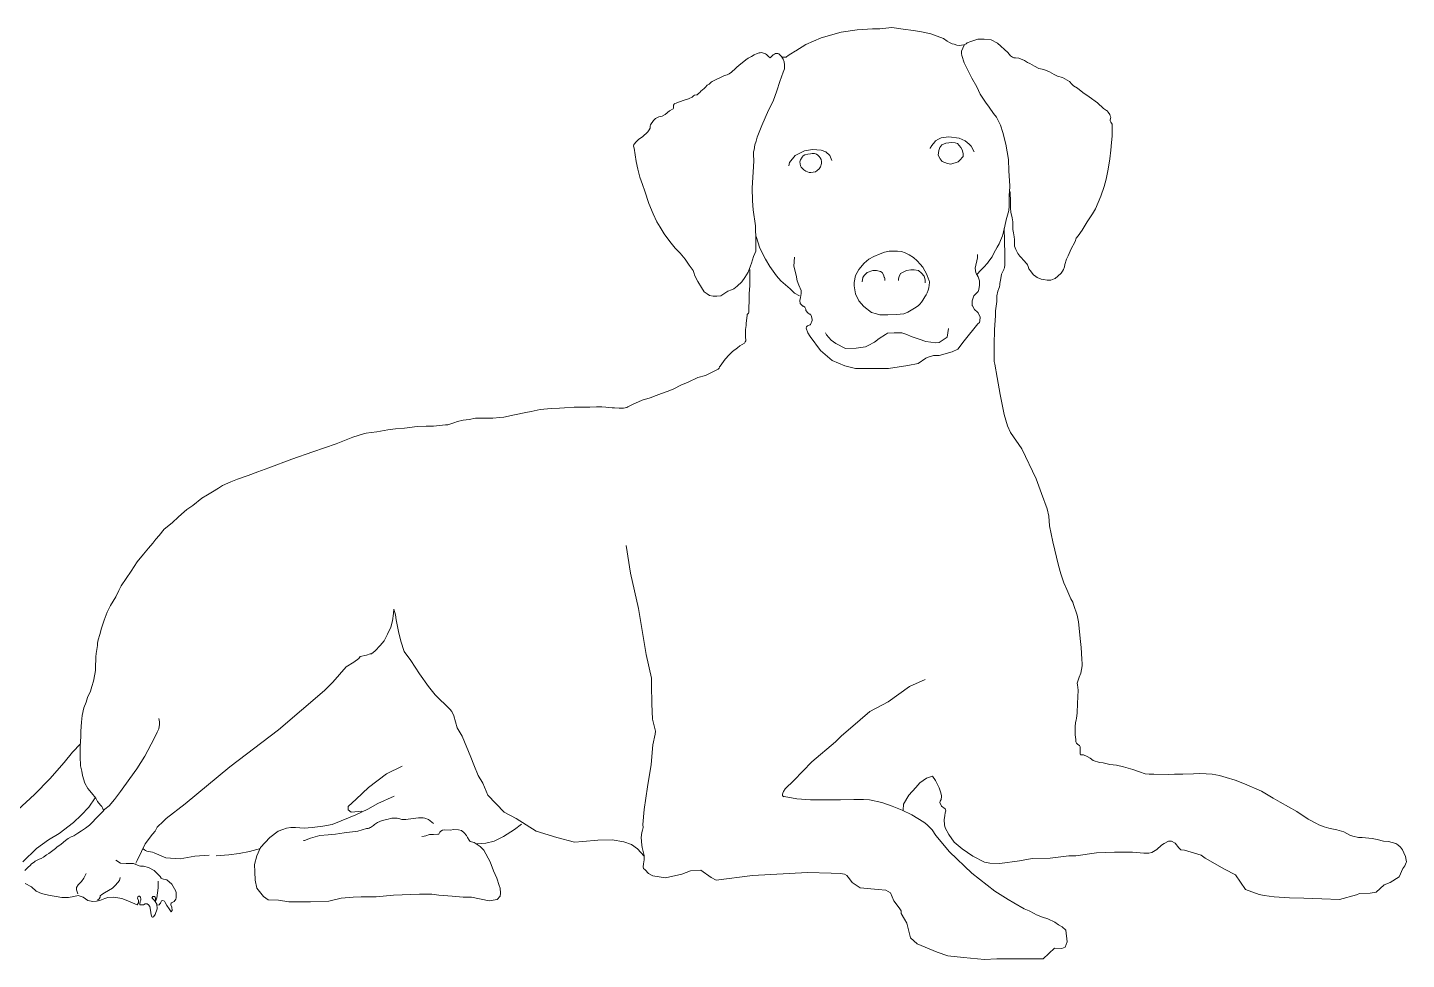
# Model space of a CAD drawing. Header units: millimetres. Extents: x -63086 to 144078, y -129912 to 13382.
# Drawn here: x -54351 to -53616, y -93835 to -93339 of the extents above; entities that cross this region are included whole.
import ezdxf

# ---------------------------------------------------------------- set-up
doc = ezdxf.new("R2010")
doc.units = ezdxf.units.MM
doc.layers.get('0').update_dxf_attribs({"lineweight": 0})
doc.layers.add('展開建具用', color=250, linetype='Continuous', lineweight=9)

# ---------------------------------------------------------------- blocks, each defined once
blk = doc.blocks.new('犬5（CAD素材.com）')
at = {"color": 0, "linetype": 'ByBlock', "lineweight": -2}
for points in [[(-107.52, 439.49), (-106.79, 438.39), (-106.18, 437.04), (-106.06, 435.45), (-106.06, 433.25), (-106.67, 431.53), (-107.65, 429.08), (-108.5, 426.51), (-110.1, 421.49), (-112.06, 416.1), (-114.5, 411.21), (-118.05, 403.13), (-120.64, 396.88), (-121.18, 394.74), (-121.87, 392.74), (-122.24, 390.06), (-122.45, 389.04), (-122.56, 387.55), (-122.44, 384.34), (-122.68, 378.21), (-123.17, 369.87), (-123.09, 362.93), (-122.76, 358.11), (-121.54, 349.62), (-121.54, 346.93), (-121.37, 344.32), (-121.31, 337.41), (-121.36, 336.59), (-121.36, 336.21), (-121.85, 334.9), (-122.56, 333.27), (-123.59, 329.83), (-124.14, 328.25), (-125.39, 325.04), (-127.07, 322.05), (-128.71, 319.87), (-131.21, 317.48), (-132.95, 316.12), (-134.26, 315.63), (-136.22, 314.76), (-138.39, 313.45), (-139.86, 312.36), (-142.09, 312.14), (-144.11, 312.14), (-145.9, 312.52), (-147.26, 313.4), (-148.73, 314.54), (-150.2, 316.88), (-152.16, 319.98), (-153.74, 323.03), (-154.34, 324.71), (-154.67, 325.8), (-156.73, 328.69), (-158.86, 331.95), (-161.52, 335.11), (-164.3, 337.83), (-167.07, 341.31), (-170.07, 345.45), (-172.3, 348.99), (-173.98, 351.76), (-175.94, 356.11), (-178.34, 361.56), (-180.51, 368.03), (-181.66, 371.73), (-183.07, 375.65), (-184.16, 379.9), (-185.09, 383.92), (-186.17, 391), (-186.45, 392.03), (-186.28, 392.9), (-185.96, 393.34), (-185.3, 394.26), (-183.67, 395.79), (-181.71, 396.98), (-178.83, 399.76), (-178.07, 400.79), (-177.63, 401.72), (-177.52, 402.64), (-177.41, 403.51), (-175.83, 405.69), (-174.69, 406.78), (-173, 407.65), (-171.26, 408.14), (-169.52, 408.9), (-167.29, 410.86), (-165.33, 412), (-165.17, 412.38), (-165.11, 413.14), (-165.11, 413.91), (-164.84, 414.51), (-164.57, 414.72), (-163.81, 415.05), (-162.45, 415.54), (-158.98, 416.69), (-158.08, 416.98), (-156.87, 417.46), (-155.23, 418.26), (-154.57, 418.84), (-153.92, 419.25), (-152.93, 419.47), (-152.74, 419.49), (-152.45, 419.49), (-152.35, 419.54), (-152.16, 419.71), (-151.87, 420.08), (-151.21, 420.68), (-150.58, 421.38), (-149.63, 422.08), (-148.83, 422.83), (-148.13, 423.56), (-147.14, 424.48), (-146.22, 425.18), (-145.06, 426.15), (-144.57, 426.46), (-144.21, 426.68), (-142.35, 427.6), (-140.48, 428.42), (-139.11, 429.17), (-137.99, 429.65), (-136.54, 430.11), (-135.53, 430.67), (-134.28, 431.46), (-133.96, 431.77), (-132.56, 433.02), (-131.38, 434.2), (-129.28, 435.97), (-127.72, 437.2), (-126.61, 438.07), (-125.29, 438.99), (-123.56, 439.88), (-122.1, 440.8), (-120.65, 441.41), (-119.58, 441.81), (-119.02, 441.83), (-118.41, 441.89), (-117.74, 441.77), (-117.15, 441.58), (-116.13, 441.19), (-115.59, 440.91), (-114.55, 439.77), (-113.65, 439.19), (-112.05, 440.64), (-111.34, 441.02), (-110.75, 441.46), (-109.55, 441.51), (-108.95, 441.19), (-108.3, 440.53), (-107.83, 440.03), (-107.4, 439.72), (-107.24, 439.56), (-107.06, 439.45), (-106.66, 439.45), (-105.88, 439.47), (-105.4, 439.51), (-105.21, 439.56), (-104.98, 439.66), (-104.03, 440.38), (-102.66, 441.19), (-101.76, 441.79), (-101.17, 442.14), (-100.34, 442.71), (-99.95, 442.9), (-94.66, 446.29), (-86.46, 449.77), (-75.9, 452.88), (-67.32, 454), (-59.12, 454.62), (-55.27, 454.62), (-48.81, 455.24), (-42.72, 454.37), (-37.25, 453.63), (-33.02, 453), (-28.05, 451.89), (-21.34, 449.4), (-19.35, 448.03), (-18.11, 447.29), (-16.62, 446.67), (-15.63, 446.42), (-14.26, 445.92), (-13.02, 445.67), (-10.41, 446.04), (-9.16, 446.67), (-8.67, 447.04), (-6.8, 447.91), (-3.07, 449.03), (0.28, 449.15), (4.13, 448.65), (7.49, 446.91), (12.92, 441.94), (14.41, 440.2), (15.48, 439.54), (16.23, 439.13), (17.14, 439.04), (18.88, 438.96), (21.78, 437.72), (23.52, 436.64), (24.68, 436.06), (27.17, 434.65), (29.57, 433.49), (32.14, 432.83), (35.2, 431.59), (37.69, 430.18), (39.43, 429.35), (42.16, 428.69), (45.89, 426.53), (47.13, 425.13), (48.04, 424.3), (50.03, 422.97), (52.93, 420.73), (56.25, 418.33), (60.72, 415.1), (63.95, 412.2), (65.61, 411.12), (65.94, 410.88), (66.35, 410.13), (67.38, 408.86), (67.54, 408.25), (67.76, 407.59), (67.71, 406.87), (67.49, 405.88), (67.54, 405.49), (67.82, 404.88), (68.59, 403.78), (68.59, 400.41), (68.54, 397.43), (68.15, 393.95), (67.87, 389.97), (67.38, 385.39), (66.38, 379.86), (65.34, 374.54), (64.36, 370.55), (62.44, 365.47), (61.02, 362.06), (59.65, 358.62), (58.01, 356), (55.18, 351.72), (52.57, 347.37), (50.43, 344.29), (49.42, 343.09), (49.27, 342.47), (49.09, 341.82), (48.4, 340.58), (46.88, 337.79), (46.19, 336.09), (45.13, 333.62), (44.26, 331.88), (43.36, 329.12), (43.07, 327.81), (42.6, 326.32), (42.06, 325.45), (41.44, 324.51), (39.62, 322.88), (38.14, 321.64), (37.59, 321.32), (36.76, 320.99), (35.96, 320.77), (34.94, 320.66), (33.96, 320.66), (31.93, 320.98), (30.72, 321.29), (28.6, 322.07), (27.8, 322.67), (26.56, 323.61), (25.94, 324.34), (24.99, 325.62), (24.24, 326.81), (23.86, 328.02), (23.42, 328.84), (23.11, 329.44), (22.43, 330.17), (21.97, 330.68), (19.31, 333.47), (18.33, 334.83), (17.19, 337.06), (16.59, 338.86), (16.48, 342.4), (16.27, 343.76), (15.94, 345.93), (15.61, 347.73), (15.67, 349.69), (15.67, 351.7), (15.23, 353.88), (14.63, 356.98), (14.47, 359.05), (14.47, 363.73), (14.25, 366.4), (14.14, 367.48), (14.14, 367.59), (14.04, 367.7), (13.93, 367.7), (13.87, 367.37), (13.6, 366.67), (13.61, 365.42), (13.65, 364.27), (13.65, 360.08), (13.49, 357.85), (12.84, 355.29), (12.08, 352.79), (11.31, 349.47), (10.61, 346.37), (10.12, 344.36), (9.03, 341.8), (8.38, 340), (7.34, 338.31), (5.55, 335.05), (4.57, 333.2), (2.93, 330.86), (2.06, 329.72), (0.16, 327.59), (-1.26, 326.23), (-3.76, 323.46)], [(-10.25, 445.88), (-11.72, 442.76), (-11.72, 441.47), (-11.54, 440.37), (-10.25, 436.51), (-8.37, 432.57), (-6.17, 428.29), (-3.6, 423.76), (-1.76, 419.84), (1.05, 415.55), (3.01, 412.86), (5.34, 409.43), (6.93, 407.59), (9.14, 403.31), (10.36, 399.39), (11.83, 393.15), (13.3, 384.94), (13.54, 378.94), (14.03, 370.98), (13.91, 367.56)], [(-4.92, 389.04), (-6.57, 392.16), (-7.67, 393.08), (-9.69, 394.92), (-13, 396.39), (-18.51, 397.12), (-22.55, 396.57), (-24.02, 395.84), (-25.49, 394.92), (-25.85, 394.37), (-27.51, 392.35), (-28.42, 391.06), (-28.42, 390.88)], [(-80.88, 384.46), (-81.79, 387.04), (-84, 389.06), (-86.57, 389.97), (-91.16, 390.34), (-95.38, 389.61), (-100.34, 387.04), (-103.28, 383.36), (-103.65, 381.53)], [(11.01, 348.31), (11.12, 341.68), (11.4, 334.33), (11.29, 331.57), (11.29, 328.92), (11.25, 327.24), (10.83, 326.5), (10.83, 326.41), (10.42, 325.67), (9.59, 323.85), (9.26, 321.61), (8.76, 318.96), (8.76, 318.29), (8.6, 317.13), (8.18, 316.31), (7.6, 314.82), (7.19, 312.41), (7.02, 309.26), (6.36, 304.38), (6.36, 301.81), (5.83, 294.32), (5.71, 286.37), (5.71, 277.42), (6.08, 275.93), (7.32, 268.91), (8.81, 259.77), (11.05, 249.15), (12.78, 243.18), (14.35, 239.51), (20.5, 230.84), (28.14, 214.81), (30.94, 206.98), (33.92, 198.97), (34.85, 195.05), (35.23, 189.83), (36.91, 181.26), (39.89, 168.77), (41.23, 164.23), (42.89, 159.51), (44.47, 155.87), (46.62, 150.98), (47.61, 149.16), (48.03, 148), (49.85, 142.2), (50.6, 138.66), (50.93, 135.35), (51.42, 129.77), (52.03, 124.96), (52.42, 118.89), (52.53, 116.29), (52.53, 115.24), (51.81, 111.32), (50.93, 109.28), (50.21, 107.04), (49.93, 106.05), (50.04, 105.22), (50.49, 102.35), (50.15, 95.28), (49.88, 90.19), (49.6, 87.16), (49.44, 86.55), (48.99, 84.89), (48.83, 82.9), (48.83, 78.54), (49.16, 75.94), (49.16, 74.84), (49.55, 74.12), (50.15, 73.57), (50.32, 73.4), (51.09, 72.8), (51.42, 72.13), (51.48, 71.25), (51.48, 69.54), (51.54, 68.27), (51.7, 67.94), (52.42, 67.82), (53.3, 67.82), (55.18, 67), (56.84, 66.06), (58.38, 64.84), (61.86, 63.79), (63.8, 63.52), (67.24, 62.74), (70.89, 62.33), (74.62, 61.5), (79.59, 60.01), (83.07, 58.85), (86.21, 57.77), (88.29, 57.61), (90.77, 57.52), (98.81, 57.44), (101.79, 57.52), (106.18, 57.61), (111.82, 57.77), (115.05, 57.92), (118.64, 57.75), (121.78, 57.64), (125.82, 56.81), (129.24, 55.87), (134.1, 54.38), (139.13, 52.45), (148.08, 48.47), (154.32, 44.83), (158.02, 42.67), (166.91, 37.7), (172.96, 33.67), (177.43, 31.24), (178.67, 30.51), (178.69, 30.5), (181.56, 29.45), (183.99, 28.79), (186.42, 28.35), (188.25, 27.91), (191.89, 26.8), (193.49, 25.97), (195.26, 25.15), (196.75, 24.48), (199.85, 23.82), (201.72, 23.82), (203.44, 23.66), (207.08, 23.32), (209.73, 22.83), (213.1, 21.89), (215.7, 21.61), (219.62, 20.62), (220.79, 19.94), (222.12, 18.73), (223.17, 17.29), (224, 15.63), (224.77, 13.7), (225.21, 11.71), (225.32, 10.94), (225.27, 10.44), (224.55, 8.73), (223.34, 7.29), (221.5, 2.9), (216.69, -0.19), (213.43, -1.35), (209.24, -5.28), (205.98, -5.83), (200.25, -6.01), (198.65, -6.77), (189.61, -9.21), (180.33, -8.91), (170.68, -8.55), (163.03, -8.24), (154.84, -7.7), (149.58, -7.08), (146.83, -6.56), (139.62, -3.82), (134.2, 3.89), (128.33, 6.88), (118.13, 12.85), (115.97, 14.5), (107.11, 17.15), (105.2, 17.32), (104.04, 18.31), (102.14, 20.72), (100.23, 21.79), (98.58, 21.79), (96.26, 20.63), (94.85, 19.72), (92.36, 17.49), (89.63, 15.91), (88.05, 15.5), (85.49, 15.5), (79.42, 16.07), (69.83, 16.07), (60.14, 15.69), (49.2, 14.08), (45.47, 14.08), (35.53, 12.84), (25.96, 12.59), (19.12, 11.35), (8.69, 9.98), (3.34, 10.23), (0.61, 10.72), (-5.61, 13.83), (-11.45, 17.81), (-15.67, 21.29), (-18.53, 25.39), (-20.35, 28.99), (-20.77, 30.57), (-20.93, 33.22), (-20.68, 35.62), (-20.35, 36.95), (-20.1, 38.02), (-20.44, 39.02), (-22.42, 40.51), (-23.25, 42.5), (-23.17, 43.24), (-22.59, 44.15), (-22.34, 45.64), (-22.34, 46.14), (-22.84, 48.13), (-23.67, 50.2), (-25.57, 54.18), (-27.13, 56.48), (-30.39, 55.35), (-33.87, 52.87), (-35.98, 50.38), (-39.71, 46.41), (-42.69, 41.56), (-42.82, 38.33)], [(-121.18, 343.99), (-119.16, 337.69), (-116.22, 331.93), (-113.9, 327.89), (-110.22, 322.99), (-107.9, 320.42), (-103, 316.01), (-100.67, 313.81), (-97.98, 312.34)], [(-100.74, 333.01), (-101.11, 328.11), (-99.88, 323.33), (-99.27, 320.27), (-98.41, 318.07), (-97.07, 315.13), (-97.07, 313.54), (-97.56, 311.46), (-97.8, 309.86), (-97.68, 308.27), (-96.33, 306.93), (-95.84, 306.93), (-95.23, 306.31), (-94.74, 305.33), (-94.74, 304.48), (-93.52, 303.25), (-92.66, 302.64), (-92.17, 302.52), (-91.68, 301.29), (-91.31, 299.82), (-91.31, 299.21), (-92.17, 297.13), (-92.29, 296.89), (-93.76, 296.4), (-94.25, 295.91), (-94.5, 295.05), (-93.52, 292.6), (-92.29, 290.76), (-86.78, 283.17), (-80.66, 277.91), (-73.93, 275.09), (-68.17, 273.62), (-50.54, 273.62), (-40.38, 275.21), (-34.87, 276.31), (-30.7, 279.13), (-29.48, 279.62), (-26.66, 280.6), (-23.6, 280.6), (-16.75, 282.44), (-13.68, 284.03), (-10.26, 288.31), (-3.03, 297.5), (-2.05, 298.23), (-1.93, 299.09), (-1.81, 300.93), (-2.79, 303.25), (-3.15, 303.74), (-4.87, 305.09), (-5.85, 307.05), (-5.97, 307.17), (-5.97, 309.62), (-5.11, 312.31), (-2.91, 314.64), (-2.54, 315.74), (-2.17, 318.07), (-2.17, 320.27), (-2.91, 322.48), (-3.4, 323.33), (-4.13, 324.56), (-4.26, 325.9), (-4.38, 327.13), (-3.28, 332.64), (-3.28, 334.35)], [(-124.43, 326.42), (-124.55, 322.14), (-124.55, 317.85), (-124.92, 313.44), (-124.92, 309.65), (-125.04, 305.97), (-125.08, 303.8), (-125.19, 302.98), (-125.41, 302.87), (-125.57, 302.82), (-125.73, 302.65), (-125.9, 302.44), (-125.9, 301.89), (-126.28, 299.23), (-126.44, 297.7), (-126.44, 297.7), (-126.44, 296.56), (-126.71, 294.44), (-126.71, 292.59), (-126.82, 291.61), (-126.82, 290.19), (-126.66, 288.94), (-126.68, 288.77), (-126.68, 288.36), (-127.01, 287.79), (-127.41, 287.14), (-129.86, 285.67), (-131.01, 284.61), (-133.78, 282.65), (-135.58, 280.85), (-137.54, 278.65), (-140.31, 274.89), (-140.56, 274.57), (-140.8, 273.83), (-141.29, 273.26), (-142.76, 272.53), (-144.88, 271.55), (-148.07, 269.83), (-152.15, 268.77), (-157.29, 266.4), (-161.29, 264.69), (-164.96, 262.89), (-168.07, 261.59), (-171.58, 260.28), (-174.43, 259.3), (-177.53, 258.08), (-181.78, 256.69), (-187, 254.41), (-188.34, 253.78), (-189.42, 253.29), (-190.02, 252.91), (-190.84, 252.64), (-191.87, 252.53), (-193.13, 252.53), (-194.1, 252.58), (-196.55, 252.64), (-197.81, 252.75), (-199.55, 252.96), (-201.23, 253.13), (-203.41, 253.24), (-205.04, 253.24), (-206.19, 253.18), (-209.67, 253.02), (-217.99, 253.02), (-223.16, 252.69), (-225.94, 252.47), (-230.35, 252.42), (-234.21, 251.98), (-236.17, 251.77), (-241.01, 250.73), (-243.79, 250.19), (-249.79, 248.95), (-255.5, 247.81), (-257.62, 247.56), (-261.38, 247.24), (-269.46, 247.24), (-270.6, 247.15), (-274.03, 246.42), (-277.3, 246.17), (-280.24, 245.44), (-282.2, 244.62), (-285.38, 243.64), (-286.68, 243.64), (-292.97, 242.91), (-296.97, 242.91), (-301.79, 242.83), (-308.4, 241.93), (-313.3, 241.52), (-317.38, 240.95), (-323.25, 239.97), (-326.27, 239.64), (-328.84, 239.22), (-329.82, 239.09), (-335.94, 237.01), (-344.88, 233.58), (-357.25, 229.3), (-368.51, 225.38), (-380.76, 220.73), (-386.67, 218.56), (-391.82, 216.69), (-397.45, 214.65), (-400.96, 213.34), (-405.37, 211.33), (-407.6, 209.91), (-410.81, 207.9), (-413.37, 206.32), (-416.41, 204.58), (-421.31, 200.66), (-424.47, 198.48), (-425.88, 197.23), (-428.88, 194.67), (-432.25, 191.52), (-436.44, 188.09), (-439.16, 184.72), (-441.01, 182.65), (-442.55, 180.67), (-444.78, 177.94), (-447.56, 174.68), (-450.87, 170.65), (-454.09, 165.65), (-459.36, 157.86), (-460.72, 155.31), (-462.3, 152.04), (-465.13, 147.47), (-466.87, 143.82), (-468.45, 139.63), (-469.92, 135.39), (-470.79, 132.02), (-471.72, 129.19), (-471.99, 127.34), (-472.1, 126.14), (-472.37, 124.02), (-472.7, 121.78), (-472.91, 119.99), (-472.91, 118.9), (-473.12, 115.05), (-473.12, 112.72), (-473.49, 110.76), (-474.1, 107.09), (-474.96, 104.28), (-475.81, 101.7), (-477.4, 98.4), (-478.14, 95.95), (-479.24, 92.89), (-480.22, 88.85), (-480.47, 85.3), (-480.95, 80.52), (-480.95, 77.34), (-481.08, 75.26), (-481.24, 72.36), (-481.24, 67.05), (-481, 61.99), (-480.42, 59.13), (-480.02, 56.77), (-478.71, 52.69), (-477.16, 49.91), (-475.2, 47.63), (-473, 44.69), (-472.38, 43.71), (-472, 43), (-471.4, 42.13), (-470.32, 40.88), (-470.04, 40.64), (-470.04, 40.64), (-469.74, 40.35), (-469.3, 39.61), (-469.04, 38.69), (-468.75, 38.14)], [(-64.56, 319.88), (-64.28, 322.06), (-63.6, 323.19), (-62.01, 324.79), (-58.95, 325.77), (-56.99, 325.77), (-54.91, 325.4), (-54.05, 324.79), (-53.32, 323.56), (-52.83, 322.34), (-52.76, 322.16), (-52.76, 322.16), (-52.61, 321.82), (-52.58, 321.61), (-52.51, 321.31), (-52.5, 321), (-52.5, 320.74), (-52.55, 320.6)], [(-31.03, 319.28), (-31.03, 320.87), (-31.64, 322.83), (-32.99, 324.42), (-34.71, 325.77), (-36.91, 326.13), (-38.75, 326.13), (-41.07, 325.89), (-44.13, 324.17), (-44.87, 322.58), (-45.24, 321.36), (-45.24, 320.5)], [(-18.68, 294.98), (-19.41, 290.39), (-23.64, 287.45), (-25.47, 287.27), (-30.8, 288), (-34.29, 289.29), (-38.51, 290.76), (-40.9, 291.67), (-43.47, 292.59), (-47.51, 292.59), (-51.19, 292.41), (-52.29, 291.67), (-55.59, 289.65), (-57.98, 287.63), (-61.47, 285.98), (-62.94, 285.25), (-67.9, 284.51), (-73.59, 284.33), (-78.74, 286.9), (-81.12, 288.74), (-83.69, 291.49), (-84.25, 292.59)], [(-190.29, 179.4), (-188.05, 164.58), (-183.85, 145.85), (-179.66, 121.24), (-176.86, 108.75), (-176.86, 105.02), (-176.68, 94.96), (-176.3, 86.94), (-174.81, 80.42), (-175, 78.93), (-175, 78.93), (-176.12, 73.15), (-177.05, 62.71), (-178.98, 50.84), (-180.72, 38.79), (-181.46, 30.83), (-181.34, 29.22), (-181.71, 27.73), (-181.96, 26.48), (-182.46, 23.87), (-181.96, 19.77), (-181.83, 18.53), (-180.72, 14.18), (-180.84, 11.94), (-181.21, 9.75), (-181.34, 8.26), (-181.21, 7.26), (-180.22, 6.52), (-178.48, 4.65), (-176.12, 3.41), (-169.47, 2.3), (-160.71, 4.35), (-156.05, 6.03), (-150.65, 6.4), (-145.05, 2.49), (-142.44, 1.18), (-123.06, 3.6), (-93.79, 5.1), (-81.11, 4.91), (-76.1, 4.66), (-73.98, 4.29), (-72.87, 3.54), (-71.37, 1.8), (-69.88, -0.19), (-65.66, -2.92), (-56.09, -3.79), (-51.99, -4.29), (-49.5, -5.65), (-47.76, -9.88), (-44.9, -13.61), (-43.91, -15.29), (-43.79, -16.65), (-42.17, -19.64), (-40.93, -21.87), (-38.93, -29.68), (-35.32, -32.79), (-24.76, -37.26), (-19.04, -39.25), (-10.72, -40.12), (0.59, -41.12), (7.18, -40.87), (19.11, -40.74), (31.78, -40.87), (37.86, -35.17), (41.71, -35.29), (43.45, -34.55), (44.57, -31.81), (43.83, -25.62), (41.84, -23.75), (39.97, -22.63), (37.99, -21.27), (34.26, -19.53), (31.4, -18.53), (28.19, -17.34), (26.95, -16.72), (24.28, -15.2), (21.73, -14.1), (16.16, -10.94), (13.09, -9.2), (6.13, -4.81), (-6.13, 4.81), (-18.06, 16.16), (-25.35, 24.94), (-27.42, 27.84), (-30.16, 30.82), (-31.73, 32.06), (-38.11, 35.96), (-43.25, 38.44), (-48.72, 40.43), (-54.18, 42.5), (-60.73, 43.83), (-63.96, 44.08), (-69.1, 44.08), (-76.14, 43.91), (-92.21, 43.91), (-99.5, 44.41), (-106.14, 45.59), (-106.14, 45.43), (-107.06, 45.98), (-107.06, 46.9), (-106.69, 48), (-106.5, 48.37), (-105.59, 49.66), (-100.99, 54.25), (-91.44, 64.17), (-78.77, 74.82), (-75.65, 77.94), (-70.87, 81.98), (-60.59, 90.98), (-50.85, 96.12), (-39.47, 104.21), (-31.02, 108.06)], [(-180.86, 13.94), (-184.4, 17.86), (-187.57, 20.09), (-191.67, 21.58), (-197.82, 22.52), (-205.46, 22.33), (-213.48, 21.77), (-217.95, 21.4), (-227.27, 23.82), (-238.27, 27.18), (-248.9, 33.89), (-255.42, 37.24), (-264, 46.38), (-266.79, 52.71), (-269.21, 56.82), (-271.45, 62.59), (-273.13, 66.7), (-277.79, 77.88), (-280.4, 82.17), (-282.26, 88.69), (-283.2, 90.93), (-284.31, 92.23), (-292.18, 99.88), (-295.75, 104.27), (-300.55, 111.06), (-305.11, 118.19), (-308.59, 122.83), (-310.49, 128.38), (-311.74, 133.51), (-312.9, 139.73), (-313.31, 142.46), (-314.17, 145.47), (-314.34, 143.18), (-314.84, 139.29), (-315.67, 135.89), (-317.49, 132.08), (-319.31, 128.6), (-321.38, 126.03), (-324.04, 123.22), (-326.02, 121.64), (-326.71, 121.64), (-328.7, 120.9), (-332.05, 120.15), (-332.8, 119.16), (-335.41, 117.17), (-339.51, 114.81), (-346.72, 106.61), (-351.06, 102.13), (-375.56, 81.14), (-401.47, 61.38), (-425.33, 41.8), (-435.4, 33.97), (-436.89, 32.48), (-440.25, 29.31), (-441.37, 27.26), (-442.67, 25.59), (-446.58, 20.37), (-448.64, 16.45), (-450.87, 11.61), (-451.62, 10.11)], [(-439.31, 87.16), (-438.94, 85.45), (-438.94, 83.98), (-439.31, 81.65), (-440.29, 79.94), (-441.76, 76.63), (-446.9, 67.08), (-451.07, 60.47), (-454.74, 55.2), (-459.72, 48.24), (-462.93, 44.1), (-465.87, 40.62), (-468.05, 38.93), (-469.3, 37.46), (-470.6, 36.27), (-471.26, 35.56), (-476.37, 30.44), (-478.49, 28.86), (-480.51, 27.45), (-482.47, 26.14), (-484.7, 24.67), (-485.46, 24.4), (-485.98, 24.25), (-487.68, 23.24), (-489.16, 22.14), (-491.33, 20.26), (-493.65, 18.68), (-494.48, 17.93), (-496.5, 16.31), (-498.04, 15.25), (-499.15, 14.64), (-500.82, 13.34), (-502.07, 12.67), (-503.15, 12.21), (-505.18, 11.18), (-505.86, 10.7), (-507.12, 9.77), (-507.99, 8.9), (-508.94, 8), (-510.73, 6.3)], [(-510.64, -0.65), (-507.16, -2.48), (-504.68, -4.71), (-501.95, -5.96), (-498.05, -6.87), (-491.09, -8.19), (-487.53, -8.19), (-484.63, -7.61), (-482.31, -7.12), (-481.73, -7.2), (-479.58, -8.03), (-477.26, -9.69), (-474.6, -10.27), (-472.53, -10.1), (-470.79, -9.69), (-468.06, -8.69), (-466.49, -8.19), (-463.25, -7.95), (-459.11, -8.61), (-455.88, -9.93), (-452.15, -11.43), (-450.97, -12.05), (-450.24, -11), (-450.24, -9.76), (-450.65, -8.51), (-450.49, -7.77), (-449.99, -7.36), (-449.57, -7.36), (-449.16, -7.93), (-449.16, -8.27), (-448.99, -8.6), (-448.99, -9.51), (-449.24, -10.25), (-449.24, -10.59), (-449.41, -11.08), (-449.41, -11.5), (-449.49, -11.75), (-449.49, -12.09), (-448.18, -12.09), (-447.6, -12), (-446.68, -11.59), (-445.52, -11.59), (-444.94, -12), (-444.2, -13), (-443.78, -14.9), (-443.37, -17.31), (-443.04, -18.38), (-442.79, -18.55), (-442.63, -18.55), (-442.13, -18.47), (-441.22, -17.22), (-440.31, -14.24), (-440.47, -11.76), (-441.22, -10.35), (-441.88, -9.6), (-442.71, -8.69), (-443.04, -8.44), (-442.54, -7.61), (-441.71, -7.61), (-441.38, -7.95), (-441.13, -8.53), (-441.05, -9.11), (-441.05, -10.18), (-441.16, -10.18), (-440.46, -8.35), (-439.63, -3.05), (-439.63, 0.6)], [(-481.11, 73.68), (-485.33, 69.33), (-489.81, 63.73), (-497.51, 55.16), (-505.59, 46.71), (-514.41, 38.63)], [(-511.8, 10.79), (-504.59, 18), (-498.13, 22.6), (-492.42, 25.95), (-484.83, 31.89), (-480.73, 35.8), (-476.63, 39.9), (-473.27, 44.94)], [(-309.67, 61.86), (-318.06, 57.66), (-327.57, 50.39), (-334.28, 44.24), (-338.47, 40.33), (-338.47, 38.65), (-336.8, 37.25), (-331.2, 37.81)], [(-314.03, 45.76), (-322.6, 41.91), (-328.07, 38.93), (-334.41, 35.82), (-342.24, 32.71), (-347.09, 30.73), (-351.93, 29.86), (-357.65, 29.11), (-362, 28.74), (-366.6, 29.11), (-369.08, 29.11), (-371.32, 28.86), (-373.31, 28.12), (-375.79, 27.12), (-380.27, 23.77), (-385.11, 18.55), (-387.23, 14.07), (-388.34, 9.47), (-388.22, 5.5), (-387.97, 1.15), (-387.23, -3.2), (-383.62, -7.55), (-381.12, -9.42), (-375.53, -9.61), (-370.12, -10.36), (-358.57, -10.36), (-348.87, -10.17), (-342.16, -8.49), (-335.82, -7.93), (-331.54, -7.75), (-323.52, -7.75), (-314.39, -6.81), (-300.41, -6.38), (-293.94, -6.38), (-290.21, -6.88), (-283.01, -7.5), (-277.29, -7.87), (-272.69, -7.99), (-263.37, -9.86), (-259.15, -9.24), (-257.53, -7.5), (-257.28, -5.88), (-257.53, -3.15), (-258.03, -1.66), (-259.27, 2.2), (-261.01, 6.05), (-262.87, 10.9), (-266.23, 16.99), (-268.09, 18.97), (-271.33, 21.21), (-273.56, 21.71), (-274.06, 22.33), (-274.93, 23.82), (-275.43, 24.81), (-276.75, 26.35), (-278.08, 27.51), (-279.73, 27.92), (-282.22, 28), (-284.13, 27.76), (-287.36, 27.84), (-288.27, 27.76), (-289.18, 27.18), (-289.59, 26.6), (-290.26, 25.68), (-290.67, 25.52), (-293.07, 25.44), (-295.14, 25.44), (-297.05, 24.69), (-298.04, 24.52), (-299.2, 24.28)], [(-293.07, 31.32), (-295.72, 33.47), (-297.71, 34.13), (-298.54, 34.22), (-300.94, 34.3), (-303.93, 33.89), (-307.74, 33.47), (-309.89, 33.39), (-310.97, 33.8), (-312.29, 34.13), (-315.19, 34.13), (-317.85, 33.47), (-320.41, 32.89), (-322.82, 31.73), (-324.39, 30.82), (-324.97, 30.16), (-326.02, 29.53), (-326.51, 29.16), (-326.76, 29.09), (-327.32, 28.87), (-327.89, 28.67), (-328.63, 28.58), (-333.42, 27.18), (-340.63, 26.35), (-345.27, 25.6), (-349.08, 25.27), (-353.64, 24.94), (-358.61, 23.45), (-361.67, 22.29), (-362.25, 22.2)], [(-246.08, 31), (-249.94, 28.14), (-255.65, 24.29), (-260.75, 21.93), (-265.1, 20.81), (-269.32, 20.44), (-270.19, 20.44)], [(-412.45, 14.45), (-420.16, 13.82), (-427.99, 12.46), (-435.57, 12.95), (-441.78, 15.69), (-442.73, 15.99), (-442.73, 15.99), (-445.83, 16.6), (-446.43, 16.82), (-447.04, 17.2), (-447.76, 17.87)], [(-385.21, 17.91), (-391.01, 16.42), (-396.56, 15.26), (-402.11, 14.68), (-408.82, 14.1)], [(-462.34, 11.69), (-459.77, 10.2), (-456.71, 10.03), (-452.9, 10.03), (-451.66, 9.37), (-450.16, 8.87), (-449.75, 8.71), (-449.09, 8.62), (-447.6, 8.62), (-444.86, 7.8), (-441.88, 6.3), (-438.73, 3.07), (-438.07, 2.25), (-437.41, 1.75), (-436.91, 1.67), (-435.09, 1.33), (-432.35, -0.99), (-430.36, -4.71), (-430.2, -5.71), (-430.11, -7.03), (-430.11, -8.28), (-430.36, -8.94), (-431.19, -10.35), (-432.52, -10.93), (-432.85, -11.18), (-432.93, -11.59), (-432.93, -12.09), (-432.43, -13.25), (-432.27, -15.07), (-432.83, -15.73), (-433.76, -14.24), (-435.17, -12.42), (-435.91, -10.85), (-436.33, -10.1), (-437.16, -9.69), (-437.99, -9.85), (-438.07, -10.27), (-438.48, -11.18), (-438.81, -11.59), (-439.23, -12), (-440.22, -12.17)], [(-478.08, 4.73), (-479.33, 2.25), (-480.57, 0.42), (-481.65, -0.65), (-482.31, -1.4), (-483.14, -2.73), (-483.14, -4.05), (-482.48, -6.12)], [(-460.02, 2.49), (-460.35, 0.92), (-462.43, -1.65), (-464.08, -3.14), (-468.31, -5.71), (-469.72, -6.54), (-470.55, -7.2), (-470.55, -8.03), (-471.13, -8.77), (-471.95, -9.52)]]:
    blk.add_lwpolyline(points, dxfattribs=at)
for points in [[(-11.36, 390.06), (-12.14, 391.37), (-13.85, 393.45), (-15.08, 393.82), (-16.79, 393.94), (-20.1, 393.69), (-22.18, 392.84), (-23.28, 391.37), (-23.77, 389.78), (-24.14, 387.2), (-23.16, 385.24), (-21.93, 383.9), (-19.24, 382.8), (-17.4, 382.55), (-13.49, 383.65), (-12.75, 384.39), (-10.91, 386.59), (-10.91, 388.18)], [(-90, 388.13), (-91.19, 388.19), (-92.17, 388.08), (-93.59, 387.81), (-95.22, 387.48), (-96.09, 386.94), (-96.69, 386.28), (-97.51, 384.81), (-97.83, 383.73), (-97.72, 382.69), (-97.45, 381.6), (-97.07, 380.9), (-95.71, 379.54), (-94.62, 378.83), (-92.88, 378.12), (-91.95, 378.01), (-90.76, 378.17), (-89.56, 378.45), (-88.69, 379.05), (-87.6, 380.03), (-86.84, 381.06), (-86.35, 382.8), (-86.35, 383.89), (-86.51, 384.92), (-87, 385.85), (-87.6, 386.56), (-88.2, 387.32), (-88.96, 387.75), (-90, 388.13)], [(-29.13, 320.91), (-29.25, 321.29), (-30.24, 323.77), (-32.39, 327.58), (-33.72, 329.24), (-35.37, 331.06), (-37.28, 332.8), (-39.6, 334.21), (-41.75, 335.2), (-43.74, 335.95), (-45.73, 336.2), (-50.29, 336.2), (-52.69, 335.7), (-55.09, 334.79), (-58.41, 333.3), (-61.14, 331.89), (-63.54, 329.73), (-66.44, 326.42), (-68.18, 323.11), (-68.85, 319.38), (-68.85, 317.64), (-68.18, 313.5), (-66.36, 309.68), (-63.71, 306.62), (-59.65, 303.47), (-57.09, 302.7), (-55.29, 302.29), (-50.94, 302.15), (-46.41, 302.44), (-42.51, 302.73), (-40.26, 303.69), (-36.67, 305.73), (-34.88, 307.01), (-33.9, 307.9), (-33.09, 308.93), (-32.32, 310.11), (-31.18, 311.84), (-30.62, 312.84), (-30.04, 314.01), (-29.52, 315.3), (-29.15, 316.7), (-28.93, 318.1), (-28.82, 319.39), (-28.82, 319.94), (-28.93, 320.27)]]:
    blk.add_lwpolyline(points, close=True, dxfattribs=at)

msp = doc.modelspace()

# ---------------------------------------------------------------- block references
at = {"layer": '展開建具用', "ltscale": 10}
msp.add_blockref('犬5（CAD素材.com）', (-53841.3011, -93794.2356), dxfattribs=at)

doc.saveas('drawing.dxf')
